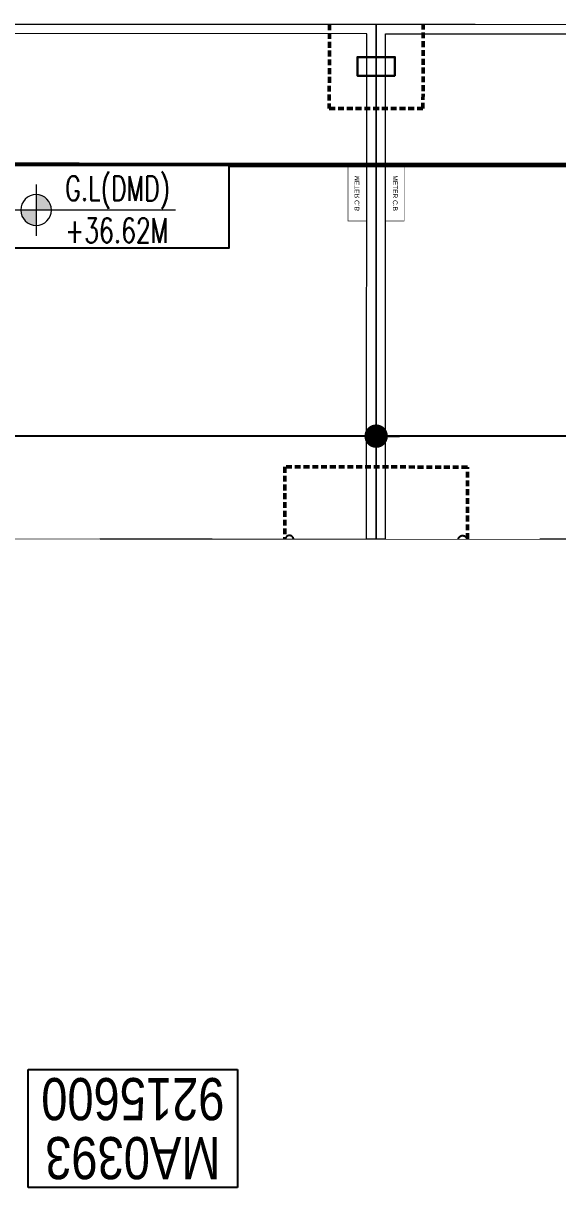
# Model space of a CAD drawing. Header units: centimetres. Extents: x -6122352 to 6876996, y -1694241 to 2592194.
# Drawn here: x 100422 to 106126, y -30742 to -18159 of the extents above; entities that cross this region are included whole.
import ezdxf
from ezdxf.enums import TextEntityAlignment as Align
from ezdxf.xclip import XClip

# ---------------------------------------------------------------- set-up
doc = ezdxf.new("R2010")
doc.units = ezdxf.units.CM
doc.header["$MEASUREMENT"] = 0
doc.header["$XCLIPFRAME"] = 2
for name, pattern in [('DASHED2', [0.375, 0.25, -0.125]), ('XR-AR-END-SETTING OUT PLAN$0$23261-XR-AR-SI-GF$0$HIDDEN', [0.375, 0.25, -0.125]), ('XR-AR-MID-SETTING OUT FOR MASTER$0$23585-XR-AR-MID-GROUND FLOOR$0$23261-XR-AR-SI-GF$0$HIDDEN', [0.375, 0.25, -0.125]), ('XR-AR-MID-SETTING OUT FOR MASTER$0$23585-XR-AR-MID-GROUND FLOOR$0$945-4P-1-101-GROUND FLOOR PLAN$0$XR-MIDDLE-GROUND FLOOR PLAN$0$HIDDEN2', [0.1875, 0.125, -0.0625])]:
    doc.linetypes.add(name, pattern=pattern)
doc.layers.add('08-Compound Wall-4', color=7, linetype='Continuous', lineweight=25, true_color=0xff4405)
for name, color, linetype in [('23585-XR-AR-BOUNDARY WALLS AND SETBACKS$0$setback', 7, 'XR-AR-END-SETTING OUT PLAN$0$23261-XR-AR-SI-GF$0$HIDDEN'), ('@MI-MEP', 7, 'Continuous'), ('@MI-REF LAYER', 7, 'Continuous'), ('B_TH_4', 7, 'Continuous'), ('XR-AR-MID-SETTING OUT FOR MASTER$0$23585-XR-AR-MID-GROUND FLOOR$0$A-Flor-Strs', 1, 'Continuous'), ('XR-AR-MID-SETTING OUT FOR MASTER$0$23585-XR-AR-MID-GROUND FLOOR$0$GS-HATCH-FLOOR TILE', 251, 'Continuous'), ('XREF1$0$S-LEVELS', 2, 'Continuous'), ('XREF1$0$TYPICAL NEW PROFILE', 3, 'Continuous')]:
    doc.layers.add(name, color=color, linetype=linetype)
for name, color, linetype, lineweight in [('23585-XR-AR-DAMAC PLOT LIMITS$0$1-Mid units', 41, 'Continuous', 5), ('23585-XR-AR-MID-ANNO-GF$0$945-4P-1-101-GROUND FLOOR PLAN$0$XR-MIDDLE-GROUND FLOOR PLAN$0$XR-MIDDLE-GROUND FLOOR PLAN$0$-DR-RW', 6, 'Continuous', 5), ('23585-XR-AR-MID-ANNO-GF$0$945-4P-1-101-GROUND FLOOR PLAN$0$XR-MIDDLE-GROUND FLOOR PLAN$0$XR-MIDDLE-GROUND FLOOR PLAN$0$S-ANNO-TXT', 3, 'Continuous', 25), ('@ Foundations', 4, 'DASHED2', 50), ('A-ANNO-TEXT', 3, 'Continuous', 25), ('XR-AR-MID-SETTING OUT FOR MASTER$0$23585-XR-AR-MID-GROUND FLOOR$0$$A-GLAZ-WNDO', 232, 'Continuous', 9), ('XR-AR-MID-SETTING OUT FOR MASTER$0$23585-XR-AR-MID-GROUND FLOOR$0$A-DOOR-FULL', 1, 'Continuous', 9), ('XR-AR-MID-SETTING OUT FOR MASTER$0$23585-XR-AR-MID-GROUND FLOOR$0$A-EQUP-KITN-PLAN', 202, 'Continuous', 9), ('XR-AR-MID-SETTING OUT FOR MASTER$0$23585-XR-AR-MID-GROUND FLOOR$0$A-FLOR-OVHD', 9, 'XR-AR-MID-SETTING OUT FOR MASTER$0$23585-XR-AR-MID-GROUND FLOOR$0$23261-XR-AR-SI-GF$0$HIDDEN', 15), ('XR-AR-MID-SETTING OUT FOR MASTER$0$23585-XR-AR-MID-GROUND FLOOR$0$A-FLOR-PATT', 8, 'Continuous', 5), ('XR-AR-MID-SETTING OUT FOR MASTER$0$23585-XR-AR-MID-GROUND FLOOR$0$A-GLAZ-SILL', 8, 'Continuous', 5), ('XR-AR-MID-SETTING OUT FOR MASTER$0$23585-XR-AR-MID-GROUND FLOOR$0$A-GLAZ-WNDO', 232, 'Continuous', 9), ('XR-AR-MID-SETTING OUT FOR MASTER$0$23585-XR-AR-MID-GROUND FLOOR$0$A-WALL', 7, 'Continuous', 30), ('XR-AR-MID-SETTING OUT FOR MASTER$0$23585-XR-AR-MID-GROUND FLOOR$0$S-COLS', 51, 'Continuous', 40), ('XREF1$0$36-TAGLVL', 23, 'Continuous', 9)]:
    doc.layers.add(name, color=color, linetype=linetype, lineweight=lineweight)
doc.styles.add('23585-XR-AR-MID-ANNO-GF$0$SDC-TEXT', font='arial.ttf')
doc.styles.add('Xref group 33-41$0$Overall SOP Plan$0$LAC-609-NG10-1-XREF-GRID-125SC$0$GRID-DIM-NO', font='arial.ttf', dxfattribs={"width": 0.8})
doc.styles.add('XREF1$0$DLT_TEXT', font='romans.shx', dxfattribs={"width": 0.7})

# ---------------------------------------------------------------- blocks, each defined once
blk = doc.blocks.new('23585-XR-AR-BOUNDARY WALLS AND SETBACKS')
at = {"layer": '23585-XR-AR-BOUNDARY WALLS AND SETBACKS$0$setback', "ltscale": 40, "const_width": 0.05}
blk.add_lwpolyline([(496482.7465575228, 2768938.266069014), (496468.3693618508, 2768951.439640108), (496472.5242740114, 2768955.974177996), (496476.5774013817, 2768960.39789873), (496480.6310491082, 2768964.821550814), (496484.6844491076, 2768969.245350815), (496488.7378421992, 2768973.669143274), (496492.8907719729, 2768978.201506046), (496507.268439416, 2768965.02861297), (496503.11500178, 2768960.495598367), (496499.0616017811, 2768956.071798366), (496495.0082017799, 2768951.647998367), (496490.9548017806, 2768947.224198367), (496486.9014429426, 2768942.800443289)], close=True, dxfattribs=at)
blk = doc.blocks.new('A$C9d9485f6')
at = {"layer": 'A-ANNO-TEXT', "rotation": 312.4881850805905}
blk.add_blockref('23585-XR-AR-BOUNDARY WALLS AND SETBACKS', (-2377088.534775567, -1504219.252137818), dxfattribs=at)
blk = doc.blocks.new('23585-XR-AR-DAMAC PLOT LIMITS')
at = {"layer": '23585-XR-AR-DAMAC PLOT LIMITS$0$1-Mid units', "color": 251, "true_color": 0x636466}
for points in [[(496493.1666999999, 2768945.1975), (496475.4715, 2768961.4113), (496479.5251000002, 2768965.834899999), (496497.2200999996, 2768949.621300001)], [(496489.1133000003, 2768940.773700001), (496471.4183, 2768956.987500001), (496475.4715, 2768961.4113), (496493.1666999999, 2768945.1975)]]:
    blk.add_lwpolyline(points, close=True, dxfattribs=at)
blk = doc.blocks.new('A$Cf093b529')
at = {"layer": 'A-ANNO-TEXT'}
blk.add_blockref('23585-XR-AR-DAMAC PLOT LIMITS', (-495391.9901121984, -2768603.441896566), dxfattribs=at)
blk = doc.blocks.new('XR-AR-MID-SETTING OUT FOR MASTER$0$23585-XR-AR-MID-GROUND FLOOR$0$945-4P-1-101-GROUND FLOOR PLAN$0$XR-MIDDLE-CAR PARK HATCH')
at = {"layer": 'XR-AR-MID-SETTING OUT FOR MASTER$0$23585-XR-AR-MID-GROUND FLOOR$0$A-FLOR-PATT'}
blk.add_lwpolyline([(9250.002853021142, 100.0129149327577), (9249.99679574091, 5500.000000009181), (15050.00005108526, 5502.664669244065), (15050.00005108526, 100.450321876061)], close=True, dxfattribs=at)
blk = doc.blocks.new('*U27')
for points in [[(91, -5.684341886080801e-14), (41, -5.684341886080801e-14), (41, 1021), (91, 1021)], [(0, 0), (38, -5.684341886080801e-14), (38, -50), (50, -50), (50, -249.9999019090924), (0, -249.9999019090924)], [(1100, 2.842170943040401e-14), (1062, -2.842170943040401e-14), (1062, -49.99999999999997), (1050, -49.99999999999997), (1050, -249.9999019090924), (1100, -249.9999019090924)]]:
    blk.add_lwpolyline(points, close=True)
at = {"color": 8, "linetype": 'XR-AR-MID-SETTING OUT FOR MASTER$0$23585-XR-AR-MID-GROUND FLOOR$0$945-4P-1-101-GROUND FLOOR PLAN$0$XR-MIDDLE-GROUND FLOOR PLAN$0$HIDDEN2'}
blk.add_arc((41, -5.684341886080801e-14), 1021, 1.594950045944486e-15, 90, dxfattribs=at)
at = {"layer": 'XR-AR-MID-SETTING OUT FOR MASTER$0$23585-XR-AR-MID-GROUND FLOOR$0$A-GLAZ-SILL', "linetype": 'XR-AR-MID-SETTING OUT FOR MASTER$0$23585-XR-AR-MID-GROUND FLOOR$0$945-4P-1-101-GROUND FLOOR PLAN$0$XR-MIDDLE-GROUND FLOOR PLAN$0$HIDDEN2', "ltscale": 3}
blk.add_lwpolyline([(0, 0), (1100, 0), (1100, -249.9999019090924), (0, -249.9999019090924)], close=True, dxfattribs=at)
blk = doc.blocks.new('XR-AR-MID-SETTING OUT FOR MASTER$0$23585-XR-AR-MID-GROUND FLOOR$0$945-4P-1-101-GROUND FLOOR PLAN$0$XR-MIDDLE-GROUND FLOOR PLAN$0$A$C69996ABC')
at = {"layer": 'XR-AR-MID-SETTING OUT FOR MASTER$0$23585-XR-AR-MID-GROUND FLOOR$0$A-FLOR-OVHD', "linetype": 'XR-AR-MID-SETTING OUT FOR MASTER$0$23585-XR-AR-MID-GROUND FLOOR$0$945-4P-1-101-GROUND FLOOR PLAN$0$XR-MIDDLE-GROUND FLOOR PLAN$0$HIDDEN2', "ltscale": 5}
for p, q in [((-1.567610912189821e-07, 0.8999993633871721), (0.09999984323878941, 0.8999992964713464)), ((-1.567610912189821e-07, 0.8999993633871721), (-1.567612066821766e-07, -6.366128229018386e-07)), ((-1.567612066821766e-07, -6.366128229018386e-07), (0.09999984323878763, -7.035294533608294e-07))]:
    blk.add_line(p, q, dxfattribs=at)
blk.add_lwpolyline([(0.09999984323878763, 0.8499993633871732), (0.2499998432387915, 0.4499993633871799), (0.1000013713221097, 0.04999936338717248)], dxfattribs=at)
at = {"layer": 'XR-AR-MID-SETTING OUT FOR MASTER$0$23585-XR-AR-MID-GROUND FLOOR$0$A-GLAZ-WNDO'}
for p, q in [((0.09999984323878763, 0.8499993633871732), (0.09999984323878763, 0.8999993633871703)), ((0.09999984323878941, 0.8999993633871721), (0.09999984323878763, -6.366128264545523e-07)), ((0.2499998432387809, 0.8999993633871703), (0.2499998432387809, 0.8499993633871732)), ((0.2499998432387809, 0.8499993633871732), (0.09999984323878763, 0.8499993633871732)), ((0.2499998432387809, 0.8499993633871732), (0.2499998432387809, 0.04999936338717248)), ((0.09999984323878763, -6.366128246781955e-07), (0.09999984323878763, 0.04999936338717248)), ((0.09999984323878763, 0.04999936338717248), (0.2499998432387809, 0.04999936338717248)), ((0.249999843238875, -6.366128388890502e-07), (0.249999843238875, 0.04999936338715827))]:
    blk.add_line(p, q, dxfattribs=at)
for points in [[(0.2499986387444419, 0.8999993968456259), (0.0999998435430971, 0.8999992964713464)], [(0.09999984323878763, -7.035294533608294e-07), (0.2499998432388448, -6.366128317836228e-07)]]:
    blk.add_lwpolyline(points, dxfattribs=at)
blk.add_lwpolyline([(0.2499998432387951, 0.8499993633871732), (0.2499998432387933, 0.04999936338717248), (0.1999998432387962, 0.04999936338717248), (0.1999998432387962, 0.8499993633871732)], close=True, dxfattribs=at)
blk = doc.blocks.new('XR-AR-MID-SETTING OUT FOR MASTER$0$23585-XR-AR-MID-GROUND FLOOR$0$945-4P-1-101-GROUND FLOOR PLAN$0$XR-MIDDLE-GROUND FLOOR PLAN$0$A$C70344426')
at = {"layer": 'XR-AR-MID-SETTING OUT FOR MASTER$0$23585-XR-AR-MID-GROUND FLOOR$0$A-GLAZ-SILL'}
blk.add_line((0.2499999770719823, 2.649999396845162), (0.2499999770722034, -6.03154830969288e-07), dxfattribs=at)
at = {"layer": 'XR-AR-MID-SETTING OUT FOR MASTER$0$23585-XR-AR-MID-GROUND FLOOR$0$A-GLAZ-WNDO'}
for p, q in [((-2.292779743839901e-08, 2.649999396845162), (-2.292779743839901e-08, 2.599999396845165)), ((-2.292779743839901e-08, 2.649999396845162), (0.2499999770719823, 2.649999396845162)), ((0.14999997707221, 2.599999396845165), (0.14999997707221, 2.649999396845162)), ((-2.292779743839901e-08, 2.599999396845165), (0.14999997707221, 2.599999396845165)), ((0.14999997707221, 2.599999396845165), (0.1499999770722091, -6.031548327456449e-07)), ((-2.29277832275443e-08, 1.799999396845166), (-2.29277832275443e-08, 1.749999396845167)), ((0.14999997707221, 1.799999396845166), (-2.29277832275443e-08, 1.799999396845166)), ((0.14999997707221, 1.749999396845167), (0.14999997707221, 1.799999396845166)), ((-2.29277832275443e-08, 1.749999396845167), (0.14999997707221, 1.749999396845167)), ((-2.29277832275443e-08, 0.8999993968451641), (-2.292778233936588e-08, 0.8499993968451669)), ((0.14999997707221, 0.8999993968451641), (-2.29277832275443e-08, 0.8999993968451641)), ((0.14999997707221, 0.8499993968451669), (0.14999997707221, 0.8999993968451641)), ((-2.292778233936588e-08, 0.8499993968451669), (0.14999997707221, 0.8499993968451669)), ((-2.292778233936588e-08, 0.8499993968451669), (-2.292778233936588e-08, 0.04999939684516619)), ((0.1499999770722091, 0.04999939684516619), (-2.292778233936588e-08, 0.04999939684516619)), ((-2.29278782626352e-08, -6.031548451801427e-07), (-2.29278782626352e-08, 0.04999939684515198)), ((0.1499999770722091, -6.03154830969288e-07), (0.1499999770722091, 0.04999939684516619)), ((0.2499999770722034, -6.03154830969288e-07), (-2.292778233936588e-08, -6.03154830969288e-07))]:
    blk.add_line(p, q, dxfattribs=at)
blk.add_lwpolyline([(0.04999997707220061, 1.799999396845166), (0.04999997707219972, 2.599999396845165), (-2.292779743839901e-08, 2.599999396845165), (-2.292779566204217e-08, 0.8999993968451641), (0.0499999770722015, 0.8999993968451641), (0.04999997707220061, 1.749999396845167)], dxfattribs=at)
blk.add_lwpolyline([(-2.292779566204217e-08, 0.8499993968451669), (-2.292779655022059e-08, 0.04999939684516619), (0.04999997707220061, 0.04999939684516619), (0.0499999770722015, 0.8499993968451669)], close=True, dxfattribs=at)
blk = doc.blocks.new('*U28')
for points in [[(0, 69.99999979828543), (38, 69.99999979828549), (38, 119.9999997982854), (50, 119.9999997982854), (50, 179.9999998655237), (0, 179.9999998655237)], [(1100, 69.9999997982854), (1062, 69.99999979828546), (1062, 119.9999997982854), (1050, 119.9999997982854), (1050, 179.9999998655236), (1100, 179.9999998655236)], [(91, 69.99999979828549), (41, 69.99999979828549), (41, -951.0000002017147), (91, -951.0000002017147)]]:
    blk.add_lwpolyline(points, close=True)
at = {"color": 8, "linetype": 'XR-AR-MID-SETTING OUT FOR MASTER$0$23585-XR-AR-MID-GROUND FLOOR$0$945-4P-1-101-GROUND FLOOR PLAN$0$XR-MIDDLE-GROUND FLOOR PLAN$0$HIDDEN2'}
blk.add_arc((41, 69.99999979828549), 1021, 270, 0, dxfattribs=at)
at = {"layer": 'XR-AR-MID-SETTING OUT FOR MASTER$0$23585-XR-AR-MID-GROUND FLOOR$0$A-GLAZ-SILL', "linetype": 'XR-AR-MID-SETTING OUT FOR MASTER$0$23585-XR-AR-MID-GROUND FLOOR$0$945-4P-1-101-GROUND FLOOR PLAN$0$XR-MIDDLE-GROUND FLOOR PLAN$0$HIDDEN2', "ltscale": 3}
blk.add_lwpolyline([(0, 69.99999979828543), (1100, 69.99999979828543), (1100, 179.9999998655236), (0, 179.9999998655236)], close=True, dxfattribs=at)
blk = doc.blocks.new('*U26')
at = {"color": 0, "linetype": 'ByBlock'}
blk.add_line((0, 300.373844656252), (0, 0), dxfattribs=at)
at = {"color": 0, "linetype": 'ByBlock', "const_width": 15.00000006679886}
blk.add_lwpolyline([(194.8557167125982, 187.8738441410269), (0, 300.373844656252), (-194.8557167125982, 187.8738441410269)], dxfattribs=at)
blk.add_circle((0, 0), 45.00000020605512)
blk = doc.blocks.new('XR-AR-MID-SETTING OUT FOR MASTER$0$23585-XR-AR-MID-GROUND FLOOR$0$A$C08698786')
at = {"layer": 'XR-AR-MID-SETTING OUT FOR MASTER$0$23585-XR-AR-MID-GROUND FLOOR$0$S-COLS', "color": 252, "lineweight": 30}
for points in [[(5900.001027584076, 11147.2902572155), (5900.001027584076, 9747.290257692337), (6100.001027584076, 9747.290257453918), (6100.001027584076, 11147.29025769234)], [(5900.001601219177, 6500), (5900.001601219177, 5499.999999523163), (6100.001601219177, 5500), (6100.001601219177, 6499.999999523163)], [(5799.899006843567, 549.9997372627258), (6199.899006605148, 549.9997370243073), (6199.899006843567, 349.9997375011444), (5799.899006843567, 349.9997372627258)]]:
    blk.add_lwpolyline(points, close=True, dxfattribs=at)
blk = doc.blocks.new('XR-AR-MID-SETTING OUT FOR MASTER')
at = {"layer": '23585-XR-AR-MID-ANNO-GF$0$945-4P-1-101-GROUND FLOOR PLAN$0$XR-MIDDLE-GROUND FLOOR PLAN$0$XR-MIDDLE-GROUND FLOOR PLAN$0$-DR-RW', "ltscale": 100, "const_width": 5}
blk.add_lwpolyline([(5900.05176121055, 1500.450321767838), (5700.05176121055, 1500.450321767838), (5700.05176121055, 2100.450321767838), (5900.05176121055, 2100.450321767838)], close=True, dxfattribs=at)
at = {"layer": 'XR-AR-MID-SETTING OUT FOR MASTER$0$23585-XR-AR-MID-GROUND FLOOR$0$A-EQUP-KITN-PLAN', "color": 8}
for p, q in [((5300.027079373598, 12102.66431617737), (5300.028238087893, 14252.66031217575)), ((4404.893656820059, 11502.66881656647), (4404.895194619894, 12102.66970968246)), ((4404.895194619894, 12102.66970968246), (5300.027079373598, 12102.66431617737))]:
    blk.add_line(p, q, dxfattribs=at)
at = {"layer": 'XR-AR-MID-SETTING OUT FOR MASTER$0$23585-XR-AR-MID-GROUND FLOOR$0$A-FLOR-OVHD', "color": 8, "linetype": 'XR-AR-MID-SETTING OUT FOR MASTER$0$23585-XR-AR-MID-GROUND FLOOR$0$23261-XR-AR-SI-GF$0$HIDDEN', "ltscale": 5}
for p, q in [((5579.946963220835, 12102.66686105728), (5579.94848254323, 14852.65977716446)), ((3400.046698898077, 14152.65701627731), (3400.011432737112, 12202.66620731354)), ((3500.053779155016, 12202.66576147079), (3500.053778856993, 14152.65753126144)), ((5400.002383977175, 12002.66818761826), (5900.001078754663, 11502.66702699661)), ((5900.010024100542, 12002.66746664047), (5400.002384632826, 11502.66700839996))]:
    blk.add_line(p, q, dxfattribs=at)
blk.add_lwpolyline([(2749.981962949038, 12002.63648319244), (3249.976088136435, 12002.63648366928), (3249.976087421179, 11502.65313434601), (2749.981963723898, 11502.65313434601)], close=True, dxfattribs=at)
for points in [[(2749.981962949038, 12002.63648319244), (3249.976087421179, 11502.65313434601)], [(2749.981963723898, 11502.65313434601), (3249.976088136435, 12002.63648366928)]]:
    blk.add_lwpolyline(points, dxfattribs=at)
at = {"layer": 'XR-AR-MID-SETTING OUT FOR MASTER$0$23585-XR-AR-MID-GROUND FLOOR$0$A-Flor-Strs', "color": 8}
for p, q in [((5900.008223325014, 5802.664086818695), (4249.995741575956, 5802.666512012482)), ((5900.008222848177, 5502.664668560028), (4249.999916404486, 5502.666511535645))]:
    blk.add_line(p, q, dxfattribs=at)
at = {"layer": 'XR-AR-MID-SETTING OUT FOR MASTER$0$23585-XR-AR-MID-GROUND FLOOR$0$A-WALL', "color": 8}
for points in [[(5899.999999791384, 19472.65428161621), (6099.999999731779, 19472.65428209305), (6100.001724034548, 5500.167464256287), (5900.001724511385, 5500.167624473572), (5900.00086197257, 14852.65960931778), (5500.076263397932, 14852.66031265259), (5500.0762629807, 14952.66031169891), (5900.000431150198, 14952.65961027145)], [(3400.011432737112, 12202.66620731354), (3500.05377843976, 12202.66548633575), (3500.054259866476, 11502.6662735939), (4400.00315502286, 11502.6662735939), (4400.003322631121, 11252.66687631607), (3650.009347468615, 11252.66637420654), (3650.00999417901, 11027.59896087646), (3399.999906569719, 11027.60113668442)], [(4249.99788531661, 5499.997992992401), (3049.999798089266, 5499.998546600342), (3049.999915927649, 5749.998607635498), (4000.1953599751, 5749.998309612274), (4000.194991916418, 8849.999089241028), (3300.031373769045, 8849.999089241028), (3300.03137382865, 8950.028236865997), (3399.980282574892, 8950.188519954681), (3400.07691988349, 9927.598960876465), (3649.996516317129, 9927.59895992279), (3650.010299950838, 9100.016639709473), (4249.999546438456, 9099.986570835114)], [(2100.104106515646, 8950.142809391022), (2099.943570882082, 9050.155592918396), (2199.988806694746, 9050.153767585754), (2199.989685982466, 8950.146322250366), (2300.031373292208, 8950.151598453522), (2300.031373888254, 8850.08178806305), (2000.048611432314, 8850.14280796051), (2000.048610955477, 8950.14280796051)]]:
    blk.add_lwpolyline(points, close=True, dxfattribs=at)
blk.add_lwpolyline([(5700.000849276781, 12002.66818761826), (5900.010024160147, 12002.66818761826), (5900.010264188051, 12102.67056417465), (5300.001914769411, 12102.66581106186), (5300.002845078707, 11502.66761207581), (5300.003155499697, 11502.66747426987), (5300.003322392702, 11252.66747808456), (5900.008223563433, 11252.66787910461), (5900.008823722601, 11502.66700792313), (5400.002380043268, 11502.66700792313), (5400.002380281687, 12002.66818714142), (5700.000849276781, 12002.66818761826)], dxfattribs=at)
at = {"layer": '08-Compound Wall-4', "ltscale": 100}
blk.add_blockref('XR-AR-MID-SETTING OUT FOR MASTER$0$23585-XR-AR-MID-GROUND FLOOR$0$945-4P-1-101-GROUND FLOOR PLAN$0$XR-MIDDLE-CAR PARK HATCH', (-9150.000085264444, 0.1875896453857422), dxfattribs=at)
at = {"layer": 'XR-AR-MID-SETTING OUT FOR MASTER$0$23585-XR-AR-MID-GROUND FLOOR$0$$A-GLAZ-WNDO', "color": 8}
for name, p, xscale, yscale, zscale, rotation in [('XR-AR-MID-SETTING OUT FOR MASTER$0$23585-XR-AR-MID-GROUND FLOOR$0$945-4P-1-101-GROUND FLOOR PLAN$0$XR-MIDDLE-GROUND FLOOR PLAN$0$A$C69996ABC', (5300.002552062273, 11252.66763496399), 1000.000000000049, 1000.000000000049, 1000.000000000049, 90), ('XR-AR-MID-SETTING OUT FOR MASTER$0$23585-XR-AR-MID-GROUND FLOOR$0$945-4P-1-101-GROUND FLOOR PLAN$0$XR-MIDDLE-GROUND FLOOR PLAN$0$A$C70344426', (400.0005185902119, 5499.999113082886), -1000.000000000001, 1000.000000000001, 1000.000000000001, 270)]:
    blk.add_blockref(name, p, dxfattribs=dict(at, xscale=xscale, yscale=yscale, zscale=zscale, rotation=rotation))
at = {"layer": 'XR-AR-MID-SETTING OUT FOR MASTER$0$23585-XR-AR-MID-GROUND FLOOR$0$A-DOOR-FULL', "color": 8, "rotation": 90}
blk.add_blockref('*U27', (3399.986430436373, 9927.598960399628), dxfattribs=at)
at = {"layer": 'XR-AR-MID-SETTING OUT FOR MASTER$0$23585-XR-AR-MID-GROUND FLOOR$0$A-DOOR-FULL', "color": 8, "xscale": -0.909090909090913, "yscale": 0.909090909090913, "zscale": 0.909090909090913}
blk.add_blockref('*U28', (3300.031373530626, 8786.391873836517), dxfattribs=at)
at = {"layer": 'XR-AR-MID-SETTING OUT FOR MASTER$0$23585-XR-AR-MID-GROUND FLOOR$0$A-Flor-Strs', "color": 8}
blk.add_blockref('*U26', (5075.001124709845, 5502.291454792023), dxfattribs=at)
at = {"layer": 'XR-AR-MID-SETTING OUT FOR MASTER$0$23585-XR-AR-MID-GROUND FLOOR$0$GS-HATCH-FLOOR TILE', "color": 8}
blk.add_blockref('XR-AR-MID-SETTING OUT FOR MASTER$0$23585-XR-AR-MID-GROUND FLOOR$0$A$C08698786', (-1.490116119384766e-07, 0), dxfattribs=at)
at = {"layer": '23585-XR-AR-MID-ANNO-GF$0$945-4P-1-101-GROUND FLOOR PLAN$0$XR-MIDDLE-GROUND FLOOR PLAN$0$XR-MIDDLE-GROUND FLOOR PLAN$0$S-ANNO-TXT', "color": 3, "style": '23585-XR-AR-MID-ANNO-GF$0$SDC-TEXT'}
blk.add_text('METER C.B', height=50, rotation=90, dxfattribs=at).set_placement((5795.544322382313, 1802.866097628541), align=Align.MIDDLE)
blk = doc.blocks.new('MID UNIT')
at = {"xscale": 0.001, "yscale": 0.001, "zscale": 0.001}
blk.add_blockref('XR-AR-MID-SETTING OUT FOR MASTER', (0, 0), dxfattribs=at)
blk = doc.blocks.new('TH_4')
at = {"xscale": -1}
blk.add_blockref('MID UNIT', (495826.3053798475, 2769130.514097063), dxfattribs=at)
blk.add_blockref('MID UNIT', (495814.3053798428, 2769130.514097063))
blk = doc.blocks.new('A$C780da55d')
at = {"layer": 'B_TH_4', "xscale": 1.000039159572381, "yscale": 1.000039159572381, "zscale": 1.000039159572381}
blk.add_blockref('TH_4', (-495814.0704651335, -2769239.302089663), dxfattribs=at)
blk = doc.blocks.new('23585-XR-AR-MALDIVE-2$0$TH_4')
blk.add_blockref('A$C780da55d', (495794.655359471, 2769130.864096801))
at = {"layer": '@ Foundations', "linetype": 'DASHED2', "ltscale": 0.25}
for points in [[(495819.1304292943, 2769139.687015211), (495821.4804292943, 2769139.687015211), (495821.4804292943, 2769142.637015211), (495819.1304292943, 2769142.637015211)], [(495819.3304292943, 2769135.239815211), (495821.2804292943, 2769135.239815211), (495821.2804292943, 2769137.789815211), (495819.3304292943, 2769137.789815211)]]:
    blk.add_lwpolyline(points, close=True, dxfattribs=at)
at = {"layer": '@ Foundations', "linetype": 'DASHED2', "ltscale": 0.25, "elevation": -5.795124248494133e-09}
blk.add_lwpolyline([(495820.8061370627, 2769131.41405448), (495819.805326706, 2769131.41405448), (495819.8049481167, 2769130.51405448), (495820.8057584733, 2769130.51405448)], close=True, dxfattribs=at)
blk = doc.blocks.new('A$Ca180d4cc')
at = {"color": 1, "true_color": 0xeb0000, "const_width": 0.01}
blk.add_lwpolyline([(33.14810496848077, 0.0001849504187703133), (27.14823525026441, -2.328306436538696e-10), (21.14824276231229, 0.0002450824249535799), (15.14823792874813, 0.0002075904048979282), (9.148233095183969, 0.0001700997818261385), (0.001010030508041382, 0.0001753086689859629), (0, 23.9999491032213), (9.14821824291721, 24.00004197121598), (15.14822307694703, 24.00007946440019), (21.14822790957987, 24.00011695502326), (27.1482327436097, 24.00015444657765), (33.14823757577688, 24.00019193859771), (42.29828637372702, 24.00006328010932), (42.2983012245968, 0.0001914068125188351)], close=True, dxfattribs=at)
blk = doc.blocks.new('XREF1$0$LVL  ATTR')
at = {"color": 7}
blk.add_wipeout([(-0.33727806633866564, 0.38352486299273547), (1.8973092599409713, 0.38352486299273547), (1.8973092599409713, -0.45047952129880775), (-0.33727806633866564, -0.4504795212988073)], dxfattribs=at)
at = {"layer": 'XREF1$0$36-TAGLVL', "extrusion": (-4.888139810645865e-07, 1.406522031717416e-17, 0.9999999999998805)}
h = blk.add_hatch(color=252, dxfattribs=at)
h.paths.add_polyline_path([(-0.06536514837319736, 0.1562500046566129, 0.4142135623730951), (-0.2216151483731973, 4.656612873077392e-09), (-0.06536514837319736, 4.656612873077392e-09)])
h.paths.add_polyline_path([(0.09088485162680264, 4.656612873077392e-09), (-0.06536514837319736, 4.656612873077392e-09), (-0.06536514837319736, -0.1562499953433871, 0.4142135623730951)])
at = {"layer": 'XREF1$0$36-TAGLVL', "extrusion": (-4.888139810645865e-07, 1.406522031717408e-17, 0.9999999999998805)}
for p, q in [((-0.06536515014719235, -0.2604166821887048), (-0.06536515014719235, 0.2604166511446238)), ((1.351057254982072, -1.396983861923218e-08, 5.262988010916589e-07), (-0.3253053234689158, -1.396983861923218e-08, -1.018362459642307e-07))]:
    blk.add_line(p, q, dxfattribs=at)
blk.add_circle((-0.06536514830387681, -4.494034574497252e-25, 3.195139836529895e-08), 0.15625, dxfattribs=at)
at = {"layer": 'XREF1$0$S-LEVELS', "color": 1}
blk.add_lwpolyline([(-0.3372780663386656, 0.3835248629927364), (1.897309259940972, 0.3835248629927364), (1.897309259940972, -0.4504795212988069), (-0.3372780663386656, -0.4504795212988069)], close=True, dxfattribs=at)
at = {"layer": 'XREF1$0$TYPICAL NEW PROFILE', "color": 3, "style": 'XREF1$0$DLT_TEXT', "width": 0.7}
for tag, p in [('+0.00M', (0.2413431143818681, 0.067100426539497, -0.0001437184612911057)), ('S.S.L', (0.2413431143818681, -0.3452672204089993, -0.0001437184612911057))]:
    blk.add_attdef(tag, p, '', height=0.2500000000000001, dxfattribs=at)
blk = doc.blocks.new('_Dot')
at = {"color": 0, "linetype": 'ByBlock', "lineweight": -2}
blk.add_line((-0.5, 0), (-1, 0), dxfattribs=at)
at = {"color": 0, "linetype": 'ByBlock', "const_width": 0.5}
blk.add_lwpolyline([(-0.25, 0, 1), (0.25, 0, 1)], format="xyb", close=True, dxfattribs=at)
blk = doc.blocks.new('A$C2baae4c6')
at = {"color": 1, "true_color": 0xeb0000, "const_width": 0.01}
blk.add_lwpolyline([(33.14810496842256, 1.311443219427019), (27.14823525008978, 1.311258269008249), (21.14824276213767, 1.311503351666033), (15.14823792834068, 1.311465859413147), (9.148233095358592, 1.311428369022906), (0.00101003039162606, 1.311433577910066), (0, 25.31120737222955), (9.148218243033625, 25.31130024045706), (15.14822307694703, 25.31133773364127), (21.14822790940525, 25.31137522403151), (27.14823274326045, 25.31141271581873), (33.14823757571867, 25.31145020760596), (42.2982863735524, 25.31132154911757), (42.29830122442218, 1.311449675820768)], close=True, dxfattribs=at)

msp = doc.modelspace()

# ---------------------------------------------------------------- hatches: boundary and pattern name
at = {"layer": '@MI-REF LAYER'}
h = msp.add_hatch(dxfattribs=at)
h.set_pattern_fill('ANSI31', color=256, scale=1999.999998458916, angle=186.7183412143764)
h.set_pattern_definition([(231.7183412143764, (-2377109729.195271, -1504175463.930205), (196.2436825049419, -154.8819453021617), [])])
h.paths.add_polyline_path([(92037.13902258463, -23664.3948279237), (128338.704709431, -23670.85480309973), (128336.2093290135, -37944.68568790456), (122085.9638312767, -37943.57343604637), (122086.1519751847, -37642.94383336664), (98284.7186077416, -37638.70829634352), (98284.79975513293, -37939.33794656528), (92034.55425807217, -37938.22569720303)])

# ---------------------------------------------------------------- block references
at = {"layer": '@MI-REF LAYER', "xscale": 1000, "yscale": 1000, "zscale": 1000}
msp.add_blockref('A$C9d9485f6', (-23958.95045533385, 48155.57226163784), dxfattribs=at)
at = {"layer": '@MI-REF LAYER', "xscale": 1000, "yscale": 1000, "zscale": 1000, "rotation": 312.4882903633292}
msp.add_blockref('A$Cf093b529', (-891608.7329339073, 539022.7201118186), dxfattribs=at)

# ---------------------------------------------------------------- next in the draw order: block references
at = {"layer": '@MI-REF LAYER'}
ref = msp.add_blockref('23585-XR-AR-MALDIVE-2$0$TH_4', (496417262.486582, 2769024071.136306), dxfattribs=dict(at, xscale=999.9999999999998, yscale=999.9999999999998, zscale=999.9999999999998, rotation=179.9898040398786))
XClip(ref).set_block_clipping_path([(495835.39554444235, 2769154.4543920932), (495826.3054936873, 2769154.4143740092), (495820.3054908863, 2769154.4143365184), (495814.30548605276, 2769154.414299026), (495808.30548121966, 2769154.4142615357), (495802.3054763861, 2769154.4142240435), (495793.3572849813, 2769154.454544789), (495793.3582675471, 2769130.514365376), (495835.3955587419, 2769130.5143724433)])

# ---------------------------------------------------------------- next in the draw order: linework, layer by layer
at = {"layer": '@MI-REF LAYER', "linetype": 'DASHED2', "extrusion": (4.964743170592772e-13, -6.924064988280795e-09, 1), "elevation": 20.83403194752486}
msp.add_lwpolyline([(98188.74026872327, -22558.23028372525), (111102.8436169182, -22560.52703881362), (111608.9366541834, -23297.06221049426)], dxfattribs=at)
at = {"layer": '@MI-REF LAYER', "const_width": 5}
msp.add_lwpolyline([(128336.2540242733, -37944.68569592456), (122085.9638314471, -37943.5734359267), (122086.1519760981, -37642.94383344002), (98284.7186079132, -37638.70829618581), (98284.79975523063, -37939.33794651444), (92034.55425771952, -37938.22569750743), (92037.1390228465, -23664.39482768384), (128338.704709444, -23670.85480311403)], close=True, dxfattribs=at)

# ---------------------------------------------------------------- next in the draw order: block references
at = {"layer": '@MI-MEP', "color": 10, "xscale": 1000, "yscale": 1000, "zscale": 1000, "rotation": 179.9898040371397}
msp.add_blockref('A$Ca180d4cc', (131337.7931331814, -18171.28413188925), dxfattribs=at)
at = {"layer": '@MI-REF LAYER', "extrusion": (1.226161353367221e-11, -6.924054149214621e-09, 1), "xscale": 250, "yscale": 250, "zscale": 250, "rotation": 180.0566063726187}
msp.add_blockref('_Dot', (104188.9579070294, -22562.87015750004, 0.000157504059468561), dxfattribs=at)

# ---------------------------------------------------------------- next in the draw order: block references
at = {"layer": '@MI-REF LAYER', "color": 7}
ref = msp.add_blockref('XREF1$0$LVL  ATTR', (100624.9160871272, -20149.26390000124, 0.1511171693096003), dxfattribs=dict(at, xscale=-1051.480567989675, yscale=1051.480567989676, zscale=1051.480567989675, rotation=179.9901630537804))
ref.add_attrib('S.S.L', 'G.L(DMD)', (100867.9796182748, -20049.13399852256), dxfattribs={"layer": 'XREF1$0$TYPICAL NEW PROFILE', "color": 3, "height": 262.8701419974187, "rotation": 359.9901663468185, "style": 'XREF1$0$DLT_TEXT', "width": 0.7})
ref.add_attrib('+0.00M', '+36.62M', (100865.676969628, -20498.46860123334), dxfattribs={"layer": 'XREF1$0$TYPICAL NEW PROFILE', "color": 3, "height": 262.8701419974187, "rotation": 359.9901663468185, "style": 'XREF1$0$DLT_TEXT', "width": 0.7})

# ---------------------------------------------------------------- next in the draw order: wipeouts: each hides what was drawn before it
at = {"color": 10}
msp.add_wipeout([(92037.13902258464, -23664.3948279237), (128338.70470943095, -23670.854803099734), (128336.20932901348, -37944.685687904566), (122085.96383127675, -37943.57343604637), (122086.15197518466, -37642.94383336664), (98284.71860774161, -37638.708296343524), (98284.79975513293, -37939.337946565276), (92034.55425807218, -37938.22569720303)], dxfattribs=at).dxf.layer = '@MI-REF LAYER'

# ---------------------------------------------------------------- next in the draw order: texts
at = {"layer": '@MI-REF LAYER', "color": 7, "insert": (102618.2560347081, -30494.22175945252, -157.4610399852849), "char_height": 450, "width": 2056.8768805703, "attachment_point": 1, "rotation": 179.98916284672137, "line_spacing_factor": 0.8394388776454546, "style": 'Xref group 33-41$0$Overall SOP Plan$0$LAC-609-NG10-1-XREF-GRID-125SC$0$GRID-DIM-NO', "bg_fill": 19, "box_fill_scale": 1.2, "bg_fill_color": 256, "bg_fill_transparency": 0}
msp.add_mtext('\\pxqc;MA0393\\P9215600', dxfattribs=at)

# ---------------------------------------------------------------- next in the draw order: block references
at = {"layer": '@MI-REF LAYER', "color": 10, "xscale": 1000, "yscale": 1000, "zscale": 1000, "rotation": 179.9898040371397}
msp.add_blockref('A$C2baae4c6', (131338.0264756741, -16860.02588365775), dxfattribs=at)

doc.saveas('drawing.dxf')
